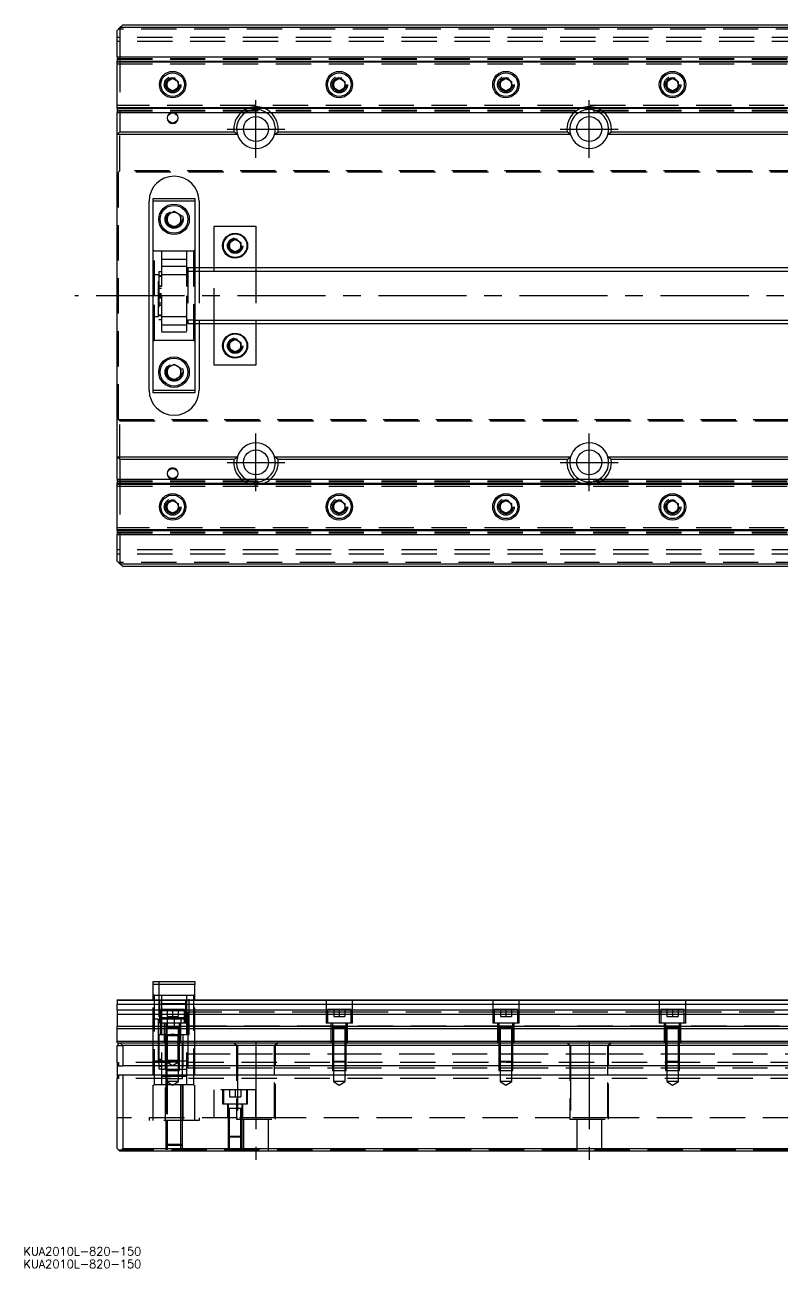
# Model space of a CAD drawing. Extents: x -33 to 1029, y -350 to 120.
# Drawn here: x -33.2 to 239.5, y -350 to 97.5 of the extents above; entities that cross this region are included whole.
import ezdxf

# ---------------------------------------------------------------- set-up
doc = ezdxf.new("R2010")
doc.units = 0
doc.linetypes.add('CENTER', pattern=[50.8, 31.75, -6.35, 6.35, -6.35])
doc.linetypes.add('DASHED', pattern=[19.05, 12.7, -6.35])
doc.layers.get('0').update_dxf_attribs({"linetype": 'CONTINUOUS'})
doc.layers.add('CENTER', color=1, linetype='CENTER')
doc.styles.get("Standard").update_dxf_attribs({"font": 'txt.shx', "height": 3, "bigfont": 'bigfont.shx'})

# ---------------------------------------------------------------- blocks, each defined once
blk = doc.blocks.new('*U2')
at = {"color": 7, "linetype": 'CONTINUOUS'}
blk.add_text('KUA2010L-820-150', height=3, dxfattribs=at).set_placement((-33.74, -345.47))
blk = doc.blocks.new('*U3')
at = {"color": 7, "linetype": 'CONTINUOUS'}
blk.add_text('KUA2010L-820-150', height=3, dxfattribs=at).set_placement((-33.74, -350.03))

msp = doc.modelspace()

# ---------------------------------------------------------------- linework, layer by layer
at = {"color": 7, "linetype": 'CONTINUOUS'}
for p, q in [((1, 96.5), (0, 95.5)), ((0, 86), (0, 95.5)), ((2, 97.5), (1, 96.5)), ((335, 96.5), (1, 96.5)), ((1, 96.5), (1, 86)), ((2, 97.5), (335, 97.5)), ((0, 86), (0, 84.48)), ((0, 86), (335, 86)), ((0, 84.48), (327.73, 84.48)), ((0, 84.2), (0, 84.48)), ((0, 84.2), (327.05, 84.2)), ((0, 67.8), (0, 84.2)), ((18, 77.15), (20, 78.31)), ((18, 74.85), (18, 77.15)), ((20, 78.31), (22, 77.15)), ((22, 77.15), (22, 74.85)), ((78, 77.15), (80, 78.31)), ((78, 74.85), (78, 77.15)), ((80, 78.31), (82, 77.15)), ((82, 77.15), (82, 74.85)), ((138, 77.15), (140, 78.31)), ((138, 74.85), (138, 77.15)), ((140, 78.31), (142, 77.15)), ((142, 77.15), (142, 74.85)), ((198, 77.15), (200, 78.31)), ((198, 74.85), (198, 77.15)), ((200, 78.31), (202, 77.15)), ((202, 77.15), (202, 74.85)), ((20, 73.69), (18, 74.85)), ((22, 74.85), (20, 73.69)), ((80, 73.69), (78, 74.85)), ((82, 74.85), (80, 73.69)), ((140, 73.69), (138, 74.85)), ((142, 74.85), (140, 73.69)), ((200, 73.69), (198, 74.85)), ((202, 74.85), (200, 73.69)), ((0, 67.8), (335, 67.8)), ((0, 67.52), (0, 67.8)), ((0, 67.52), (0, 66)), ((0, 67.52), (335, 67.52)), ((0, 58), (0, 66)), ((0, 66), (335, 66)), ((1, 66), (1, 59)), ((0, 58), (1, 59)), ((1, 59), (42.06, 59)), ((43.29, 58), (42.06, 59)), ((56.71, 58), (57.94, 59)), ((57.94, 59), (162.06, 59)), ((163.29, 58), (162.06, 59)), ((176.71, 58), (177.94, 59)), ((177.94, 59), (282.06, 59)), ((0, -58), (0, 58)), ((43.29, 58), (0, 58)), ((163.29, 58), (56.71, 58)), ((283.29, 58), (176.71, 58)), ((11.5, -34), (11.5, 34)), ((13, 34), (13, 35)), ((13, 35), (28, 35)), ((28, 34), (13, 34)), ((13, -34), (13, 34)), ((28, 35), (28, 34)), ((28, 34), (28, -34)), ((29.5, 34), (29.5, 10)), ((18, 28.94), (20.5, 30.39)), ((18, 26.06), (18, 28.94)), ((20.5, 30.39), (23, 28.94)), ((23, 28.94), (23, 26.06)), ((20.5, 24.61), (18, 26.06)), ((23, 26.06), (20.5, 24.61)), ((35, 10), (35, 25)), ((35, 25), (50, 25)), ((50, 25), (50, 10)), ((40.5, 19.15), (42.5, 20.31)), ((40.5, 16.85), (40.5, 19.15)), ((42.5, 20.31), (44.5, 19.15)), ((44.5, 19.15), (44.5, 16.85)), ((42.5, 15.69), (40.5, 16.85)), ((44.5, 16.85), (42.5, 15.69)), ((335, 10), (28, 10)), ((28, -10), (335, -10)), ((29.5, -10), (29.5, -34)), ((35, -25), (35, -10)), ((50, -10), (50, -25)), ((40.5, -16.85), (42.5, -15.69)), ((40.5, -19.15), (40.5, -16.85)), ((42.5, -15.69), (44.5, -16.85)), ((44.5, -16.85), (44.5, -19.15)), ((42.5, -20.31), (40.5, -19.15)), ((44.5, -19.15), (42.5, -20.31)), ((18, -26.06), (20.5, -24.61)), ((18, -28.94), (18, -26.06)), ((20.5, -24.61), (23, -26.06)), ((23, -26.06), (23, -28.94)), ((50, -25), (35, -25)), ((20.5, -30.39), (18, -28.94)), ((23, -28.94), (20.5, -30.39)), ((13, -35), (13, -34)), ((13, -34), (28, -34)), ((28, -35), (13, -35)), ((28, -34), (28, -35)), ((0, -66), (0, -58)), ((0, -58), (43.29, -58)), ((1, -59), (0, -58)), ((42.06, -59), (43.29, -58)), ((56.71, -58), (163.29, -58)), ((57.94, -59), (56.71, -58)), ((162.06, -59), (163.29, -58)), ((176.71, -58), (283.29, -58)), ((177.94, -59), (176.71, -58)), ((42.06, -59), (1, -59)), ((1, -59), (1, -66)), ((162.06, -59), (57.94, -59)), ((282.06, -59), (177.94, -59)), ((0, -66), (0, -67.52)), ((0, -66), (335, -66)), ((0, -67.52), (335, -67.52)), ((0, -67.8), (0, -67.52)), ((0, -67.8), (335, -67.8)), ((0, -84.2), (0, -67.8)), ((18, -74.85), (20, -73.69)), ((18, -77.15), (18, -74.85)), ((20, -73.69), (22, -74.85)), ((22, -74.85), (22, -77.15)), ((78, -74.85), (80, -73.69)), ((78, -77.15), (78, -74.85)), ((80, -73.69), (82, -74.85)), ((82, -74.85), (82, -77.15)), ((138, -74.85), (140, -73.69)), ((138, -77.15), (138, -74.85)), ((140, -73.69), (142, -74.85)), ((142, -74.85), (142, -77.15)), ((198, -74.85), (200, -73.69)), ((198, -77.15), (198, -74.85)), ((200, -73.69), (202, -74.85)), ((202, -74.85), (202, -77.15)), ((20, -78.31), (18, -77.15)), ((22, -77.15), (20, -78.31)), ((80, -78.31), (78, -77.15)), ((82, -77.15), (80, -78.31)), ((140, -78.31), (138, -77.15)), ((142, -77.15), (140, -78.31)), ((200, -78.31), (198, -77.15)), ((202, -77.15), (200, -78.31)), ((0, -84.48), (0, -84.2)), ((0, -84.2), (327.05, -84.2)), ((0, -84.48), (0, -86)), ((0, -84.48), (327.73, -84.48)), ((0, -95.5), (0, -86)), ((0, -86), (335, -86)), ((1, -86), (1, -96.5)), ((0, -95.5), (1, -96.5)), ((1, -96.5), (2, -97.5)), ((1, -96.5), (335, -96.5)), ((335, -97.5), (2, -97.5)), ((13, -246.91), (28, -246.91)), ((13, -247.91), (13, -246.91)), ((13, -253.41), (13, -247.91)), ((28, -247.91), (13, -247.91)), ((28, -246.91), (28, -247.91)), ((28, -253.41), (28, -247.91)), ((0, -253.57), (0, -253.41)), ((0, -253.41), (335.5, -253.41)), ((0, -253.57), (335.5, -253.57)), ((0, -253.57), (0, -254.97)), ((0, -257.05), (0, -254.97)), ((0, -254.97), (335.5, -254.97)), ((0, -257.05), (0, -258.67)), ((0, -257.05), (335.5, -257.05)), ((0, -258.67), (0, -262.96)), ((0, -258.67), (335.5, -258.67)), ((0, -262.96), (335.5, -262.96)), ((0, -263.81), (0, -262.96)), ((0, -268.31), (0, -263.81)), ((0, -263.81), (820, -263.81)), ((22.5, -263.51), (17.5, -263.51)), ((82.5, -263.51), (77.5, -263.51)), ((82.5, -263.51), (77.5, -263.51)), ((142.5, -263.51), (137.5, -263.51)), ((0, -268.31), (820, -268.31)), ((0, -268.91), (0, -268.31)), ((0, -269.91), (1, -268.91)), ((0, -268.91), (1, -268.91)), ((0, -276.06), (0, -269.91)), ((1, -268.91), (819, -268.91)), ((1, -268.91), (2, -269.91)), ((818, -269.91), (2, -269.91)), ((2, -269.91), (2, -277.21)), ((0, -276.06), (0, -277.21)), ((0, -276.06), (0.5, -276.06)), ((0, -277.21), (0, -280.61)), ((0.5, -277.21), (0, -277.21)), ((0.5, -276.06), (0.5, -277.21)), ((0.5, -277.21), (2, -277.21)), ((818, -277.21), (2, -277.21)), ((0, -280.61), (0, -281.76)), ((0, -280.61), (0.5, -280.61)), ((0.5, -281.76), (0, -281.76)), ((0, -306.91), (0, -281.76)), ((2, -280.61), (0.5, -280.61)), ((0.5, -280.61), (0.5, -281.76)), ((818, -280.61), (2, -280.61)), ((2, -280.61), (2, -306.91)), ((23.5, -281.91), (17.5, -281.91)), ((45, -292.51), (40, -292.51)), ((1, -307.91), (0, -306.91)), ((2, -306.91), (1, -307.91)), ((819, -307.91), (1, -307.91)), ((2, -306.91), (818, -306.91))]:
    msp.add_line(p, q, dxfattribs=at)
at = {"color": 3, "linetype": 'DASHED'}
for p, q in [((345.2, 96), (0.5, 96)), ((820, 93), (0, 93)), ((820, 91.5), (0, 91.5)), ((0, 85.4), (820, 85.4)), ((0, 85.15), (335, 85.15)), ((1, 86), (1, 66)), ((0, 84.42), (335.5, 84.42)), ((0, 83.5), (335.5, 83.5)), ((17.5, 76), (17.53, 76.37)), ((77.5, 76), (77.53, 76.37)), ((137.5, 76), (137.53, 76.37)), ((197.5, 76), (197.53, 76.37)), ((335.5, 68.5), (0, 68.5)), ((0, 67.58), (335.5, 67.58)), ((0, 66.85), (335, 66.85)), ((0, 66.6), (820, 66.6)), ((1, 45), (1, 59)), ((1, 45), (0.5, 44.5)), ((819, 45), (1, 45)), ((819.5, 44.5), (0.5, 44.5)), ((0.5, -44.5), (0.5, 44.5)), ((17.5, 27.5), (17.52, 27.85)), ((40, 18), (40.02, 18.3)), ((13.5, 16), (13, 16.5)), ((16, 16), (13.5, 16)), ((13.5, 0), (13.5, 16)), ((25, 16), (16, 16)), ((25, 16), (16, 16)), ((16, 16), (16, 0)), ((27.5, 16), (25, 16)), ((25, 16), (25, 0)), ((28, 16.5), (27.5, 16)), ((27.5, 16), (27.5, -16)), ((25, 13.02), (16, 13.02)), ((25, 10.48), (16, 10.48)), ((25.5, 10), (25, 9.5)), ((28, 10), (25.5, 10)), ((25.5, 10), (25.5, -10)), ((29.5, 10), (29.5, -10)), ((35, -10), (35, 10)), ((50, 10), (50, -10)), ((13.5, 7.5), (13, 7)), ((14.85, 7.5), (13.5, 7.5)), ((14.85, -7.5), (14.85, 7.5)), ((16, 7.15), (14.85, 7.15)), ((16, 8.55), (15, 8.55)), ((15, 8.55), (15, -8.55)), ((16, 6.9), (15, 6.9)), ((24.7, 7.5), (16, 7.5)), ((24.7, 7.5), (16, 7.5)), ((25, 7.5), (24.7, 7.5)), ((28, 8.75), (25, 8.75)), ((13.5, -16), (13.5, 0)), ((16, 3.4), (15, 3.4)), ((15, 3.4), (16, 3.4)), ((16, 2.55), (15, 2.55)), ((15, 0.85), (16, 0.85)), ((15, 0.42), (16, 0.42)), ((16, 0), (16, -16)), ((25, 0), (25, -16)), ((15, -0.43), (16, -0.43)), ((16, -0.85), (15, -0.85)), ((15, -2.55), (16, -2.55)), ((15, -3.4), (16, -3.4)), ((16, -3.4), (15, -3.4)), ((13, -7), (13.5, -7.5)), ((13.5, -7.5), (14.85, -7.5)), ((14.85, -7.15), (16, -7.15)), ((15, -6.9), (16, -6.9)), ((15, -8.55), (16, -8.55)), ((16, -7.5), (24.7, -7.5)), ((16, -7.5), (24.7, -7.5)), ((24.7, -7.5), (25, -7.5)), ((28, -8.75), (25, -8.75)), ((16, -10.48), (25, -10.48)), ((16, -13.02), (25, -13.02)), ((25, -9.5), (25.5, -10)), ((25.5, -10), (28, -10)), ((13, -16.5), (13.5, -16)), ((13.5, -16), (16, -16)), ((16, -16), (25, -16)), ((16, -16), (25, -16)), ((25, -16), (27.5, -16)), ((27.5, -16), (28, -16.5)), ((40, -18), (40.02, -17.7)), ((17.5, -27.5), (17.52, -27.15)), ((0.5, -44.5), (1, -45)), ((0.5, -44.5), (819.5, -44.5)), ((1, -59), (1, -45)), ((1, -45), (819, -45)), ((0, -66.6), (820, -66.6)), ((0, -66.85), (335, -66.85)), ((1, -66), (1, -86)), ((0, -67.58), (335.5, -67.58)), ((0, -68.5), (335.5, -68.5)), ((17.5, -76), (17.53, -75.59)), ((77.5, -76), (77.53, -75.59)), ((137.5, -76), (137.53, -75.59)), ((197.5, -76), (197.53, -75.59)), ((335.5, -83.5), (0, -83.5)), ((0, -84.42), (335.5, -84.42)), ((0, -85.15), (335, -85.15)), ((0, -85.4), (820, -85.4)), ((820, -91.5), (0, -91.5)), ((820, -93), (0, -93)), ((345.2, -96), (0.5, -96)), ((15, -246.91), (15, -265.91)), ((26, -265.91), (26, -246.91)), ((13.5, -251.91), (13, -251.41)), ((13, -268.91), (13, -253.41)), ((16, -251.91), (13.5, -251.91)), ((13.5, -283.91), (13.5, -251.91)), ((15.25, -253.41), (15.25, -261.91)), ((25, -251.91), (16, -251.91)), ((16, -251.91), (16, -253.41)), ((16, -253.41), (16, -283.91)), ((25, -254.88), (16, -254.88)), ((24.75, -261.91), (24.75, -253.41)), ((27.5, -251.91), (25, -251.91)), ((25, -251.91), (25, -253.41)), ((25, -253.41), (25, -283.91)), ((28, -251.41), (27.5, -251.91)), ((27.5, -251.91), (27.5, -283.91)), ((28, -268.91), (28, -253.41)), ((75.25, -253.41), (75.25, -261.91)), ((84.75, -261.91), (84.75, -253.41)), ((135.25, -253.41), (135.25, -261.91)), ((144.75, -261.91), (144.75, -253.41)), ((195.25, -253.41), (195.25, -261.91)), ((204.75, -261.91), (204.75, -253.41)), ((16, -258.81), (15, -258.81)), ((15.75, -256.91), (15.75, -261.91)), ((24.25, -256.91), (15.75, -256.91)), ((25, -257.43), (16, -257.43)), ((18, -256.91), (18, -259.41)), ((18, -259.41), (20, -259.41)), ((20, -256.91), (20, -259.41)), ((20, -259.41), (22, -259.41)), ((22, -256.91), (22, -259.41)), ((24.25, -261.91), (24.25, -256.91)), ((25.5, -257.91), (25, -258.41)), ((28, -257.91), (25.5, -257.91)), ((25.5, -257.91), (25.5, -259.91)), ((75.75, -257.91), (28, -257.91)), ((75.75, -256.91), (75.75, -261.91)), ((84.25, -256.91), (75.75, -256.91)), ((84.25, -257.91), (75.75, -257.91)), ((78, -256.91), (78, -259.41)), ((78, -259.41), (80, -259.41)), ((80, -256.91), (80, -259.41)), ((80, -259.41), (82, -259.41)), ((82, -256.91), (82, -259.41)), ((84.25, -261.91), (84.25, -256.91)), ((135.75, -257.91), (84.25, -257.91)), ((135.75, -256.91), (135.75, -261.91)), ((144.25, -256.91), (135.75, -256.91)), ((144.25, -257.91), (135.75, -257.91)), ((138, -256.91), (138, -259.41)), ((138, -259.41), (140, -259.41)), ((140, -256.91), (140, -259.41)), ((140, -259.41), (142, -259.41)), ((142, -256.91), (142, -259.41)), ((144.25, -261.91), (144.25, -256.91)), ((195.75, -257.91), (144.25, -257.91)), ((195.75, -256.91), (195.75, -261.91)), ((204.25, -256.91), (195.75, -256.91)), ((204.25, -257.91), (195.75, -257.91)), ((198, -256.91), (198, -259.41)), ((198, -259.41), (200, -259.41)), ((200, -256.91), (200, -259.41)), ((200, -259.41), (202, -259.41)), ((202, -256.91), (202, -259.41)), ((204.25, -261.91), (204.25, -256.91)), ((255.75, -257.91), (204.25, -257.91)), ((13.5, -260.41), (13, -260.91)), ((14.85, -260.41), (13.5, -260.41)), ((14.85, -267.91), (14.85, -260.41)), ((16, -260.76), (14.85, -260.76)), ((16, -261.01), (15, -261.01)), ((24.75, -261.91), (15.25, -261.91)), ((15.5, -259.91), (15.5, -265.91)), ((25.5, -259.91), (15.5, -259.91)), ((24.7, -260.41), (16, -260.41)), ((24.7, -260.41), (16, -260.41)), ((17, -261.91), (17, -268.91)), ((17.5, -261.91), (17.5, -263.51)), ((17.5, -263.5), (17.5, -263.51)), ((17.5, -263.51), (17.5, -263.51)), ((17.5, -263.51), (17.5, -268.91)), ((22.5, -263.51), (17.5, -263.51)), ((17.9, -263.51), (17.9, -268.91)), ((18, -259.91), (18, -262.91)), ((18, -262.91), (20.5, -262.91)), ((20.5, -259.91), (20.5, -262.91)), ((20.5, -262.91), (23, -262.91)), ((22.1, -268.91), (22.1, -263.51)), ((22.5, -263.51), (22.5, -261.91)), ((22.5, -263.51), (22.5, -263.5)), ((22.5, -263.51), (22.5, -263.51)), ((22.5, -268.91), (22.5, -263.51)), ((23, -259.91), (23, -261.91)), ((23, -268.91), (23, -261.91)), ((25, -260.41), (24.7, -260.41)), ((28, -262.91), (25, -262.91)), ((25.5, -265.91), (25.5, -259.91)), ((77.5, -262.91), (28, -262.91)), ((84.75, -261.91), (75.25, -261.91)), ((77, -261.91), (77, -268.91)), ((77.5, -261.91), (77.5, -263.51)), ((82.5, -262.91), (77.5, -262.91)), ((77.5, -263.5), (77.5, -263.51)), ((77.5, -263.51), (77.5, -268.91)), ((77.5, -263.51), (77.5, -263.51)), ((82.5, -263.51), (77.5, -263.51)), ((77.9, -263.51), (77.9, -268.91)), ((82.1, -268.91), (82.1, -263.51)), ((82.5, -263.51), (82.5, -261.91)), ((137.5, -262.91), (82.5, -262.91)), ((82.5, -263.51), (82.5, -263.5)), ((82.5, -268.91), (82.5, -263.51)), ((82.5, -263.51), (82.5, -263.51)), ((83, -268.91), (83, -261.91)), ((144.75, -261.91), (135.25, -261.91)), ((137, -261.91), (137, -268.91)), ((137.5, -261.91), (137.5, -263.51)), ((142.5, -262.91), (137.5, -262.91)), ((137.5, -263.5), (137.5, -263.51)), ((137.5, -263.51), (137.5, -268.91)), ((137.5, -263.51), (137.5, -263.51)), ((142.5, -263.51), (137.5, -263.51)), ((137.9, -263.51), (137.9, -268.91)), ((142.1, -268.91), (142.1, -263.51)), ((142.5, -263.51), (142.5, -261.91)), ((197.5, -262.91), (142.5, -262.91)), ((142.5, -263.51), (142.5, -263.5)), ((142.5, -268.91), (142.5, -263.51)), ((142.5, -263.51), (142.5, -263.51)), ((143, -268.91), (143, -261.91)), ((204.75, -261.91), (195.25, -261.91)), ((197, -261.91), (197, -268.91)), ((197.5, -261.91), (197.5, -263.51)), ((202.5, -262.91), (197.5, -262.91)), ((197.5, -263.5), (197.5, -263.51)), ((197.5, -263.51), (197.5, -268.91)), ((197.5, -263.51), (197.5, -263.51)), ((202.5, -263.51), (197.5, -263.51)), ((197.9, -263.51), (197.9, -268.91)), ((202.1, -268.91), (202.1, -263.51)), ((202.5, -263.51), (202.5, -261.91)), ((257.5, -262.91), (202.5, -262.91)), ((202.5, -263.51), (202.5, -263.5)), ((202.5, -268.91), (202.5, -263.51)), ((202.5, -263.51), (202.5, -263.51)), ((203, -268.91), (203, -261.91)), ((14.85, -275.41), (14.85, -267.91)), ((15, -265.91), (26, -265.91)), ((15, -265.91), (15, -274.78)), ((17.25, -265.91), (17.25, -296.91)), ((18, -266.41), (18, -268.91)), ((22, -266.41), (18, -266.41)), ((20.06, -265.91), (19.94, -265.91)), ((22, -268.91), (22, -266.41)), ((23.5, -281.91), (23.5, -265.91)), ((23.75, -296.91), (23.75, -265.91)), ((25.5, -265.91), (25.5, -267.91)), ((25.5, -267.91), (25.5, -277.91)), ((0, -269.91), (2, -269.91)), ((13, -277.21), (13, -268.91)), ((17.5, -268.91), (17.5, -275.51)), ((17.5, -268.91), (17.5, -275.51)), ((17.9, -268.91), (17.9, -275.91)), ((18, -268.91), (18, -275.28)), ((22, -275.28), (22, -268.91)), ((22.1, -275.91), (22.1, -268.91)), ((22.5, -275.51), (22.5, -268.91)), ((22.5, -275.51), (22.5, -268.91)), ((25, -272.91), (28, -272.91)), ((28, -277.21), (28, -268.91)), ((28, -272.91), (43.29, -272.91)), ((42, -268.91), (43, -269.91)), ((42.06, -268.91), (43.29, -269.91)), ((43, -269.91), (43, -296.41)), ((43.29, -269.91), (43.29, -277.21)), ((43.29, -272.91), (56.71, -272.91)), ((57.94, -268.91), (56.71, -269.91)), ((56.71, -277.21), (56.71, -269.91)), ((56.71, -272.91), (77.5, -272.91)), ((57, -269.91), (58, -268.91)), ((57, -296.41), (57, -269.91)), ((77.5, -268.91), (77.5, -275.51)), ((77.5, -268.91), (77.5, -275.51)), ((77.5, -272.91), (77.9, -272.91)), ((77.9, -268.91), (77.9, -275.91)), ((77.9, -272.91), (82.1, -272.91)), ((82.1, -275.91), (82.1, -268.91)), ((82.1, -272.91), (82.5, -272.91)), ((82.5, -275.51), (82.5, -268.91)), ((82.5, -275.51), (82.5, -268.91)), ((82.5, -272.91), (137.5, -272.91)), ((137.5, -268.91), (137.5, -275.51)), ((137.5, -268.91), (137.5, -275.51)), ((137.5, -272.91), (137.9, -272.91)), ((137.9, -268.91), (137.9, -275.91)), ((137.9, -272.91), (142.1, -272.91)), ((142.1, -275.91), (142.1, -268.91)), ((142.1, -272.91), (142.5, -272.91)), ((142.5, -275.51), (142.5, -268.91)), ((142.5, -275.51), (142.5, -268.91)), ((142.5, -272.91), (163.29, -272.91)), ((162, -268.91), (163, -269.91)), ((162.06, -268.91), (163.29, -269.91)), ((163, -269.91), (163, -296.41)), ((163.29, -269.91), (163.29, -277.21)), ((163.29, -272.91), (176.71, -272.91)), ((177.94, -268.91), (176.71, -269.91)), ((176.71, -277.21), (176.71, -269.91)), ((176.71, -272.91), (197.5, -272.91)), ((177, -269.91), (178, -268.91)), ((177, -296.41), (177, -269.91)), ((197.5, -268.91), (197.5, -275.51)), ((197.5, -268.91), (197.5, -275.51)), ((197.5, -272.91), (197.9, -272.91)), ((197.9, -268.91), (197.9, -275.91)), ((197.9, -272.91), (202.1, -272.91)), ((202.1, -275.91), (202.1, -268.91)), ((202.1, -272.91), (202.5, -272.91)), ((202.5, -275.51), (202.5, -268.91)), ((202.5, -275.51), (202.5, -268.91)), ((202.5, -272.91), (257.5, -272.91)), ((819.5, -276.06), (0.5, -276.06)), ((13, -274.91), (13.5, -275.41)), ((13, -280.61), (13, -277.21)), ((13.5, -275.41), (14.85, -275.41)), ((14.85, -275.06), (16, -275.06)), ((15, -276.35), (15, -274.78)), ((15, -274.8), (16, -274.8)), ((15, -274.8), (16, -274.8)), ((16, -275.59), (15, -275.59)), ((15, -276.35), (15, -278.1)), ((15, -277.29), (16, -277.29)), ((16, -275.41), (24.7, -275.41)), ((16, -275.41), (24.7, -275.41)), ((17.5, -275.51), (17.9, -275.91)), ((17.5, -275.51), (17.5, -277.21)), ((17.5, -275.51), (22.5, -275.51)), ((17.5, -277.21), (17.5, -278.91)), ((17.9, -275.91), (17.9, -278.91)), ((22.1, -275.91), (17.9, -275.91)), ((18, -275.28), (18, -275.91)), ((18, -275.28), (18.17, -275.91)), ((22, -275.28), (18, -275.28)), ((18, -275.91), (20, -277.06)), ((20, -277.06), (22, -275.91)), ((21.83, -275.91), (22, -275.28)), ((22, -275.91), (22, -275.28)), ((22.1, -275.91), (22.5, -275.51)), ((22.1, -278.91), (22.1, -275.91)), ((22.5, -277.21), (22.5, -275.51)), ((22.5, -278.91), (22.5, -277.21)), ((24.7, -275.41), (25, -275.41)), ((25, -277.41), (25.5, -277.91)), ((28, -280.61), (28, -277.21)), ((43.29, -277.21), (43.29, -280.61)), ((56.71, -280.61), (56.71, -277.21)), ((77.5, -275.51), (77.9, -275.91)), ((77.5, -275.51), (77.5, -277.21)), ((77.5, -275.51), (82.5, -275.51)), ((77.5, -277.21), (77.5, -278.91)), ((77.9, -275.91), (77.9, -278.91)), ((82.1, -275.91), (77.9, -275.91)), ((82.1, -275.91), (82.5, -275.51)), ((82.1, -278.91), (82.1, -275.91)), ((82.5, -277.21), (82.5, -275.51)), ((82.5, -278.91), (82.5, -277.21)), ((137.5, -275.51), (137.9, -275.91)), ((137.5, -275.51), (137.5, -277.21)), ((137.5, -275.51), (142.5, -275.51)), ((137.5, -277.21), (137.5, -278.91)), ((137.9, -275.91), (137.9, -278.91)), ((142.1, -275.91), (137.9, -275.91)), ((142.1, -275.91), (142.5, -275.51)), ((142.1, -278.91), (142.1, -275.91)), ((142.5, -277.21), (142.5, -275.51)), ((142.5, -278.91), (142.5, -277.21)), ((163.29, -277.21), (163.29, -280.61)), ((176.71, -280.61), (176.71, -277.21)), ((197.5, -275.51), (197.9, -275.91)), ((197.5, -275.51), (197.5, -277.21)), ((197.5, -275.51), (202.5, -275.51)), ((197.5, -277.21), (197.5, -278.91)), ((197.9, -275.91), (197.9, -278.91)), ((202.1, -275.91), (197.9, -275.91)), ((202.1, -275.91), (202.5, -275.51)), ((202.1, -278.91), (202.1, -275.91)), ((202.5, -277.21), (202.5, -275.51)), ((202.5, -278.91), (202.5, -277.21)), ((819.5, -281.76), (0.5, -281.76)), ((13, -296.91), (13, -280.61)), ((15, -278.1), (15, -278.3)), ((15, -278.3), (16, -278.3)), ((16, -278.38), (25, -278.38)), ((16, -280.93), (25, -280.93)), ((17.5, -278.91), (17.5, -281.91)), ((17.5, -278.91), (22.5, -278.91)), ((17.5, -281.9), (17.5, -296.91)), ((23.5, -281.91), (17.5, -281.91)), ((17.9, -278.91), (17.9, -282.91)), ((18, -281.91), (18, -296.91)), ((22.1, -282.91), (22.1, -278.91)), ((23, -296.91), (23, -281.91)), ((23.5, -296.91), (23.5, -281.9)), ((25.5, -277.91), (28, -277.91)), ((28, -277.91), (43.29, -277.91)), ((28, -296.91), (28, -280.61)), ((43.29, -277.91), (56.71, -277.91)), ((43.29, -280.61), (43.29, -295.91)), ((56.71, -277.91), (77.5, -277.91)), ((56.71, -295.91), (56.71, -280.61)), ((77.5, -277.91), (82.5, -277.91)), ((77.5, -278.91), (82.5, -278.91)), ((77.9, -278.91), (77.9, -282.91)), ((82.1, -282.91), (82.1, -278.91)), ((82.5, -277.91), (137.5, -277.91)), ((137.5, -277.91), (142.5, -277.91)), ((137.5, -278.91), (142.5, -278.91)), ((137.9, -278.91), (137.9, -282.91)), ((142.1, -282.91), (142.1, -278.91)), ((142.5, -277.91), (163.29, -277.91)), ((163.29, -277.91), (176.71, -277.91)), ((163.29, -280.61), (163.29, -295.91)), ((176.71, -277.91), (197.5, -277.91)), ((176.71, -295.91), (176.71, -280.61)), ((197.5, -277.91), (202.5, -277.91)), ((197.5, -278.91), (202.5, -278.91)), ((197.9, -278.91), (197.9, -282.91)), ((202.1, -282.91), (202.1, -278.91)), ((202.5, -277.91), (257.5, -277.91)), ((13, -284.41), (13.5, -283.91)), ((13.5, -283.91), (16, -283.91)), ((16, -283.91), (25, -283.91)), ((16, -283.91), (25, -283.91)), ((17.9, -282.91), (20, -284.12)), ((22.1, -282.91), (17.9, -282.91)), ((20, -284.12), (22.1, -282.91)), ((25, -283.91), (27.5, -283.91)), ((27.5, -283.91), (28, -284.41)), ((50, -285.91), (35, -285.91)), ((35, -295.91), (35, -285.91)), ((38, -285.91), (38, -290.91)), ((38.25, -285.91), (38.25, -290.91)), ((40.5, -285.91), (40.5, -288.41)), ((42.5, -285.91), (42.5, -288.41)), ((44.5, -285.91), (44.5, -288.41)), ((46.75, -290.91), (46.75, -285.91)), ((47, -290.91), (47, -285.91)), ((50, -295.91), (50, -285.91)), ((77.9, -282.91), (80, -284.12)), ((82.1, -282.91), (77.9, -282.91)), ((80, -284.12), (82.1, -282.91)), ((137.9, -282.91), (140, -284.12)), ((142.1, -282.91), (137.9, -282.91)), ((140, -284.12), (142.1, -282.91)), ((197.9, -282.91), (200, -284.12)), ((202.1, -282.91), (197.9, -282.91)), ((200, -284.12), (202.1, -282.91)), ((40.5, -288.41), (42.5, -288.41)), ((42.5, -288.41), (44.5, -288.41)), ((38, -290.91), (47, -290.91)), ((39.75, -290.91), (39.75, -295.91)), ((40, -290.91), (40, -292.51)), ((40, -292.5), (40, -295.91)), ((45, -292.51), (40, -292.51)), ((40.4, -292.51), (40.4, -295.91)), ((44.6, -295.91), (44.6, -292.51)), ((45, -292.51), (45, -290.91)), ((45, -295.91), (45, -292.5)), ((45.25, -295.91), (45.25, -290.91)), ((43.29, -295.91), (0, -295.91)), ((11.5, -295.91), (11.5, -296.91)), ((29.5, -296.91), (11.5, -296.91)), ((17.5, -296.91), (17.5, -305.41)), ((17.5, -296.91), (17.5, -305.41)), ((18, -296.91), (18, -305.91)), ((23, -305.91), (23, -296.91)), ((23.5, -305.41), (23.5, -296.91)), ((23.5, -305.41), (23.5, -296.91)), ((29.5, -295.91), (29.5, -296.91)), ((40, -295.91), (40, -302.51)), ((40, -295.91), (40, -302.51)), ((40.4, -295.91), (40.4, -302.91)), ((43, -296.41), (57, -296.41)), ((56.71, -295.91), (43.29, -295.91)), ((44.6, -302.91), (44.6, -295.91)), ((45, -302.51), (45, -295.91)), ((45, -302.51), (45, -295.91)), ((45.5, -296.41), (45.5, -307.91)), ((54.5, -307.91), (54.5, -296.41)), ((163.29, -295.91), (56.71, -295.91)), ((163, -296.41), (177, -296.41)), ((176.71, -295.91), (163.29, -295.91)), ((165.5, -296.41), (165.5, -307.91)), ((174.5, -307.91), (174.5, -296.41)), ((283.29, -295.91), (176.71, -295.91)), ((40, -302.51), (40.4, -302.91)), ((40, -302.51), (40, -307.41)), ((40, -302.51), (45, -302.51)), ((40.4, -302.91), (40.4, -307.41)), ((44.6, -302.91), (40.4, -302.91)), ((44.6, -302.91), (45, -302.51)), ((44.6, -307.41), (44.6, -302.91)), ((45, -307.41), (45, -302.51)), ((0.5, -307.41), (819.5, -307.41)), ((17.5, -305.41), (18, -305.91)), ((17.5, -305.41), (17.5, -307.41)), ((17.5, -305.41), (23.5, -305.41)), ((18, -305.91), (18, -307.41)), ((23, -305.91), (18, -305.91)), ((23, -305.91), (23.5, -305.41)), ((23, -307.41), (23, -305.91)), ((23.5, -307.41), (23.5, -305.41))]:
    msp.add_line(p, q, dxfattribs=at)
at = {"color": 3, "linetype": 'CONTINUOUS'}
for p, q in [((335, 8.75), (28, 8.75)), ((28, -8.75), (335, -8.75))]:
    msp.add_line(p, q, dxfattribs=at)
at = {"color": 7, "linetype": 'CONTINUOUS'}
for centre, radius in [((20, 76), 4.75), ((80, 76), 4.75), ((140, 76), 4.75), ((200, 76), 4.75), ((20, 76), 4.25), ((80, 76), 4.25), ((140, 76), 4.25), ((200, 76), 4.25), ((50, 60), 4.5), ((170, 60), 4.5), ((20.5, 27.5), 5.5), ((20.5, 27.5), 5), ((42.5, 18), 4.5), ((42.5, 18), 4.25), ((42.5, -18), 4.5), ((42.5, -18), 4.25), ((20.5, -27.5), 5.5), ((20.5, -27.5), 5), ((50, -60), 4.5), ((170, -60), 4.5), ((20, -76), 4.75), ((80, -76), 4.75), ((140, -76), 4.75), ((200, -76), 4.75), ((20, -76), 4.25), ((80, -76), 4.25), ((140, -76), 4.25), ((200, -76), 4.25)]:
    msp.add_circle(centre, radius, dxfattribs=at)
at = {"color": 3, "linetype": 'DASHED'}
for centre, radius in [((20, 76), 3), ((20, 76), 2.5), ((80, 76), 3), ((80, 76), 2.5), ((140, 76), 3), ((140, 76), 2.5), ((200, 76), 3), ((200, 76), 2.5), ((20.5, 27.5), 3.25), ((20.5, 27.5), 3), ((42.5, 18), 2.75), ((42.5, 18), 2.5), ((42.5, -18), 2.75), ((42.5, -18), 2.5), ((20.5, -27.5), 3.25), ((20.5, -27.5), 3), ((20, -76), 3), ((20, -76), 2.5), ((80, -76), 3), ((80, -76), 2.5), ((140, -76), 3), ((140, -76), 2.5), ((200, -76), 3), ((200, -76), 2.5)]:
    msp.add_circle(centre, radius, dxfattribs=at)
at = {"color": 3, "linetype": 'CONTINUOUS'}
for centre in [(20, 64), (20, -64)]:
    msp.add_circle(centre, 1.83, dxfattribs=at)
at = {"color": 3, "linetype": 'DASHED'}
for centre, radius, start, end in [((20, 76), 2.1, 162.2472, 180), ((20, 76), 2.1, 137.7528, 162.2472), ((20, 76), 2.1, 102.2472, 137.7528), ((20, 76), 2.1, 77.7528, 102.2472), ((20, 76), 2.1, 42.2472, 77.7528), ((20, 76), 2.1, 17.7528, 42.2472), ((20, 76), 2.1, 342.2472, 17.7528), ((80, 76), 2.1, 162.2472, 180), ((80, 76), 2.1, 137.7528, 162.2472), ((80, 76), 2.1, 102.2472, 137.7528), ((80, 76), 2.1, 77.7528, 102.2472), ((80, 76), 2.1, 42.2472, 77.7528), ((80, 76), 2.1, 17.7528, 42.2472), ((80, 76), 2.1, 342.2472, 17.7528), ((140, 76), 2.1, 162.2472, 180), ((140, 76), 2.1, 137.7528, 162.2472), ((140, 76), 2.1, 102.2472, 137.7528), ((140, 76), 2.1, 77.7528, 102.2472), ((140, 76), 2.1, 42.2472, 77.7528), ((140, 76), 2.1, 17.7528, 42.2472), ((140, 76), 2.1, 342.2472, 17.7528), ((200, 76), 2.1, 162.2472, 180), ((200, 76), 2.1, 137.7528, 162.2472), ((200, 76), 2.1, 102.2472, 137.7528), ((200, 76), 2.1, 77.7528, 102.2472), ((200, 76), 2.1, 42.2472, 77.7528), ((200, 76), 2.1, 17.7528, 42.2472), ((200, 76), 2.1, 342.2472, 17.7528), ((20, 76), 2.1, 180, 197.7528), ((20, 76), 2.1, 197.7528, 222.2472), ((20, 76), 2.1, 222.2472, 257.7528), ((20, 76), 2.1, 257.7528, 282.2472), ((20, 76), 2.1, 282.2472, 317.7528), ((20, 76), 2.1, 317.7528, 342.2472), ((80, 76), 2.1, 180, 197.7528), ((80, 76), 2.1, 197.7528, 222.2472), ((80, 76), 2.1, 222.2472, 257.7528), ((80, 76), 2.1, 257.7528, 282.2472), ((80, 76), 2.1, 282.2472, 317.7528), ((80, 76), 2.1, 317.7528, 342.2472), ((140, 76), 2.1, 180, 197.7528), ((140, 76), 2.1, 197.7528, 222.2472), ((140, 76), 2.1, 222.2472, 257.7528), ((140, 76), 2.1, 257.7528, 282.2472), ((140, 76), 2.1, 282.2472, 317.7528), ((140, 76), 2.1, 317.7528, 342.2472), ((200, 76), 2.1, 180, 197.7528), ((200, 76), 2.1, 197.7528, 222.2472), ((200, 76), 2.1, 222.2472, 257.7528), ((200, 76), 2.1, 257.7528, 282.2472), ((200, 76), 2.1, 282.2472, 317.7528), ((200, 76), 2.1, 317.7528, 342.2472), ((50, 60), 8, 48.5904, 131.4096), ((170, 60), 8, 48.5904, 131.4096), ((50, 60), 7, 58.9973, 121.0027), ((170, 60), 7, 58.9973, 121.0027), ((20.5, 27.5), 2.5, 120, 180), ((20.5, 27.5), 2.5, 180, 240), ((20.5, 27.5), 2.5, 60, 120), ((20.5, 27.5), 2.5, 0, 60), ((20.5, 27.5), 2.5, 300, 0), ((20.5, 27.5), 2.5, 240, 300), ((42.5, 18), 2.1, 162.2472, 180), ((42.5, 18), 2.1, 180, 197.7528), ((42.5, 18), 2.1, 137.7528, 162.2472), ((42.5, 18), 2.1, 102.2472, 137.7528), ((42.5, 18), 2.1, 77.7528, 102.2472), ((42.5, 18), 2.1, 42.2472, 77.7528), ((42.5, 18), 2.1, 17.7528, 42.2472), ((42.5, 18), 2.1, 342.2472, 17.7528), ((42.5, 18), 2.1, 197.7528, 222.2472), ((42.5, 18), 2.1, 222.2472, 257.7528), ((42.5, 18), 2.1, 257.7528, 282.2472), ((42.5, 18), 2.1, 282.2472, 317.7528), ((42.5, 18), 2.1, 317.7528, 342.2472), ((24.7, 7.8), 0.3, 270, 360), ((24.7, -7.8), 0.3, 0, 90), ((42.5, -18), 2.1, 162.2472, 180), ((42.5, -18), 2.1, 137.7528, 162.2472), ((42.5, -18), 2.1, 102.2472, 137.7528), ((42.5, -18), 2.1, 77.7528, 102.2472), ((42.5, -18), 2.1, 42.2472, 77.7528), ((42.5, -18), 2.1, 17.7528, 42.2472), ((42.5, -18), 2.1, 342.2472, 17.7528), ((42.5, -18), 2.1, 180, 197.7528), ((42.5, -18), 2.1, 197.7528, 222.2472), ((42.5, -18), 2.1, 222.2472, 257.7528), ((42.5, -18), 2.1, 257.7528, 282.2472), ((42.5, -18), 2.1, 282.2472, 317.7528), ((42.5, -18), 2.1, 317.7528, 342.2472), ((20.5, -27.5), 2.5, 120, 180), ((20.5, -27.5), 2.5, 60, 120), ((20.5, -27.5), 2.5, 0, 60), ((20.5, -27.5), 2.5, 180, 240), ((20.5, -27.5), 2.5, 240, 300), ((20.5, -27.5), 2.5, 300, 0), ((50, -60), 8, 228.5904, 311.4096), ((50, -60), 7, 238.9973, 301.0027), ((170, -60), 8, 228.5904, 311.4096), ((170, -60), 7, 238.9973, 301.0027), ((20, -76), 2.1, 162.2472, 180), ((20, -76), 2.1, 180, 197.7528), ((20, -76), 2.1, 137.7528, 162.2472), ((20, -76), 2.1, 102.2472, 137.7528), ((20, -76), 2.1, 77.7528, 102.2472), ((20, -76), 2.1, 42.2472, 77.7528), ((20, -76), 2.1, 17.7528, 42.2472), ((20, -76), 2.1, 342.2472, 17.7528), ((80, -76), 2.1, 162.2472, 180), ((80, -76), 2.1, 180, 197.7528), ((80, -76), 2.1, 137.7528, 162.2472), ((80, -76), 2.1, 102.2472, 137.7528), ((80, -76), 2.1, 77.7528, 102.2472), ((80, -76), 2.1, 42.2472, 77.7528), ((80, -76), 2.1, 17.7528, 42.2472), ((80, -76), 2.1, 342.2472, 17.7528), ((140, -76), 2.1, 162.2472, 180), ((140, -76), 2.1, 180, 197.7528), ((140, -76), 2.1, 137.7528, 162.2472), ((140, -76), 2.1, 102.2472, 137.7528), ((140, -76), 2.1, 77.7528, 102.2472), ((140, -76), 2.1, 42.2472, 77.7528), ((140, -76), 2.1, 17.7528, 42.2472), ((140, -76), 2.1, 342.2472, 17.7528), ((200, -76), 2.1, 162.2472, 180), ((200, -76), 2.1, 180, 197.7528), ((200, -76), 2.1, 137.7528, 162.2472), ((200, -76), 2.1, 102.2472, 137.7528), ((200, -76), 2.1, 77.7528, 102.2472), ((200, -76), 2.1, 42.2472, 77.7528), ((200, -76), 2.1, 17.7528, 42.2472), ((200, -76), 2.1, 342.2472, 17.7528), ((20, -76), 2.1, 197.7528, 222.2472), ((20, -76), 2.1, 222.2472, 257.7528), ((20, -76), 2.1, 257.7528, 282.2472), ((20, -76), 2.1, 282.2472, 317.7528), ((20, -76), 2.1, 317.7528, 342.2472), ((80, -76), 2.1, 197.7528, 222.2472), ((80, -76), 2.1, 222.2472, 257.7528), ((80, -76), 2.1, 257.7528, 282.2472), ((80, -76), 2.1, 282.2472, 317.7528), ((80, -76), 2.1, 317.7528, 342.2472), ((140, -76), 2.1, 197.7528, 222.2472), ((140, -76), 2.1, 222.2472, 257.7528), ((140, -76), 2.1, 257.7528, 282.2472), ((140, -76), 2.1, 282.2472, 317.7528), ((140, -76), 2.1, 317.7528, 342.2472), ((200, -76), 2.1, 197.7528, 222.2472), ((200, -76), 2.1, 222.2472, 257.7528), ((200, -76), 2.1, 257.7528, 282.2472), ((200, -76), 2.1, 282.2472, 317.7528), ((200, -76), 2.1, 317.7528, 342.2472), ((24.7, -260.11), 0.3, 270, 360), ((19.94, -269.91), 4, 90, 118.9695), ((20.06, -269.91), 4, 61.0305, 90), ((24.7, -275.71), 0.3, 0, 90)]:
    msp.add_arc(centre, radius, start, end, dxfattribs=at)
at = {"color": 7, "linetype": 'CONTINUOUS'}
for centre, radius, start, end in [((20, 64), 2, 180, 90), ((20, 64), 2, 90, 180), ((50, 60), 8, 131.4096, 187.1808), ((50, 60), 7, 121.0027, 196.6015), ((50, 60), 7, 343.3985, 58.9973), ((50, 60), 8, 352.8192, 48.5904), ((170, 60), 8, 131.4096, 187.1808), ((170, 60), 7, 121.0027, 196.6015), ((170, 60), 7, 343.3985, 58.9973), ((170, 60), 8, 352.8192, 48.5904), ((50, 60), 7, 196.6015, 343.3985), ((170, 60), 7, 196.6015, 343.3985), ((20.5, 34), 9, 0, 180), ((20.5, -34), 9, 180, 0), ((50, -60), 7, 16.6015, 163.3985), ((170, -60), 7, 16.6015, 163.3985), ((50, -60), 7, 163.3985, 238.9973), ((50, -60), 7, 301.0027, 16.6015), ((170, -60), 7, 163.3985, 238.9973), ((170, -60), 7, 301.0027, 16.6015), ((20, -64), 2, 270, 180), ((50, -60), 8, 172.8192, 228.5904), ((50, -60), 8, 311.4096, 7.1808), ((170, -60), 8, 172.8192, 228.5904), ((170, -60), 8, 311.4096, 7.1808), ((20, -64), 2, 180, 270)]:
    msp.add_arc(centre, radius, start, end, dxfattribs=at)
at = {"layer": 'CENTER', "color": 1, "linetype": 'CENTER'}
for p, q in [((50, 49.6), (50, 70.4)), ((170, 49.6), (170, 70.4)), ((39.6, 60), (60.4, 60)), ((159.6, 60), (180.4, 60)), ((887.84, 0), (-15.28, 0)), ((50, -70.4), (50, -49.6)), ((170, -70.4), (170, -49.6)), ((39.6, -60), (60.4, -60)), ((159.6, -60), (180.4, -60)), ((50, -268.26), (50, -311.06)), ((170, -268.26), (170, -311.06))]:
    msp.add_line(p, q, dxfattribs=at)

# ---------------------------------------------------------------- block references
at = {"color": 7, "linetype": 'CONTINUOUS'}
for name in ['*U2', '*U3']:
    msp.add_blockref(name, (0, 0), dxfattribs=at)

doc.saveas('drawing.dxf')
